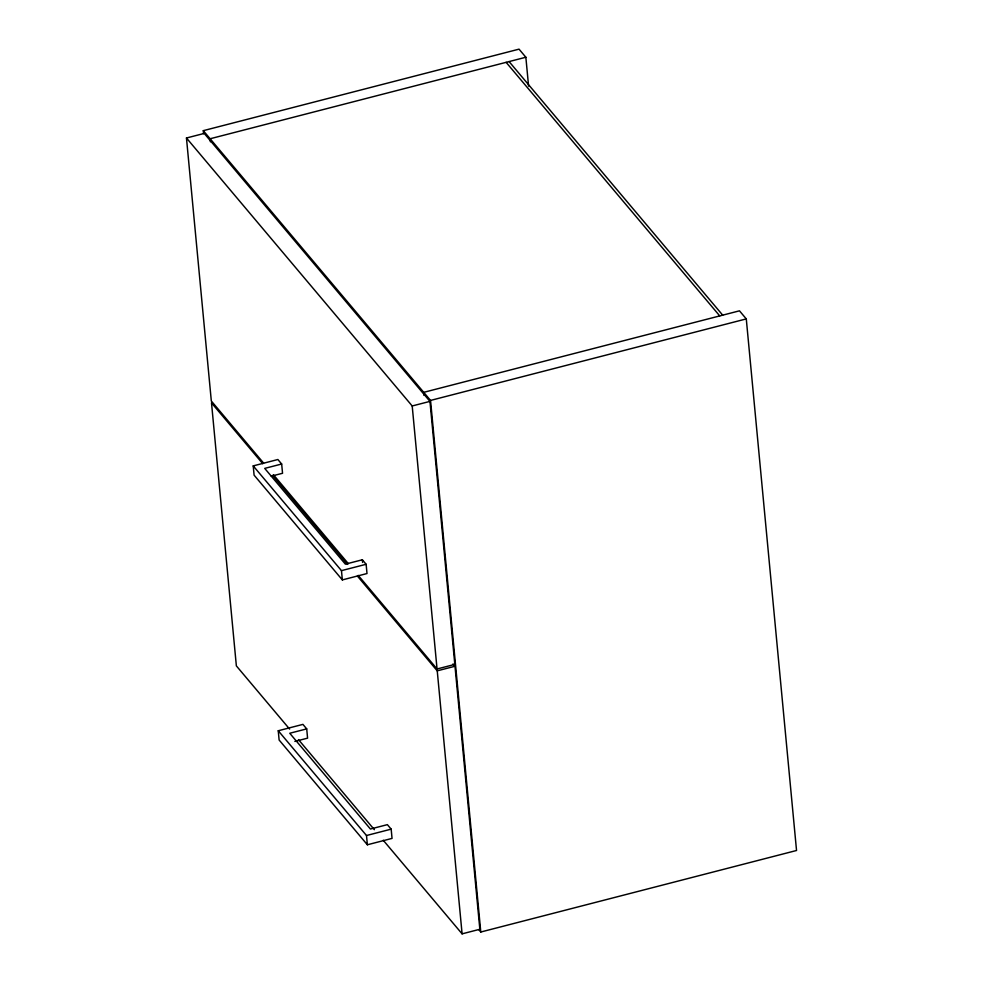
<?xml version="1.0" encoding="UTF-8"?>
<svg xmlns="http://www.w3.org/2000/svg" width="983" height="983" viewBox="0 0 983 983"><rect width="100%" height="100%" fill="white"/><g stroke="black" fill="none" stroke-linecap="round" stroke-linejoin="round"><path stroke-width="1.47" d="M203.579 133.713L203.297 130.665L519.036 49.15L525.856 57.247L528.584 86.123M263.567 463.042L211.32 401.015L186.463 138.001L204.218 133.418L429.952 401.383L454.822 664.397L437.054 668.981L358.205 575.374M525.856 57.247L210.104 138.763L210.399 141.798M203.297 130.665L430.542 400.425L746.281 318.91L796.537 850.492L480.785 932.019L478.844 929.709M186.463 138.001L412.196 405.967L429.952 401.383M281.666 464.013L264.71 468.387L345.389 564.156L362.346 559.782L366.131 564.279L367.003 573.544L342.342 579.909L254.093 475.145L253.221 465.893L277.882 459.516L281.666 464.013L282.551 473.278L271.247 476.19M253.221 465.893L341.47 570.644L366.131 564.279M357.394 576.05L437.238 670.836L454.994 666.253L479.851 929.267L462.096 933.85L383.235 840.244M306.708 728.882L289.752 733.257L370.419 829.025L387.376 824.651L391.173 829.148L392.045 838.401L367.372 844.778L279.123 740.015L278.25 730.75L302.924 724.385L306.708 728.882L307.581 738.147L294.863 741.428M278.25 730.75L366.499 835.513L391.173 829.148M746.281 318.91L739.474 310.825L423.722 392.34L424.005 395.375M509.083 61.573L722.689 315.15M506.122 62.334L719.74 315.912M453.028 663.906L454.994 666.253M273.421 474.74L348.338 563.664M262.756 463.718L211.505 402.87L236.362 665.884L289.592 729.079M272.61 475.416L347.527 564.353M298.463 739.609L374.363 829.701M430.542 400.425L480.785 932.019M412.196 405.967L437.054 668.981M437.238 670.836L462.096 933.85M362.346 559.782L362.592 562.423M341.47 570.644L342.342 579.909M366.499 835.513L367.372 844.778"/></g></svg>
